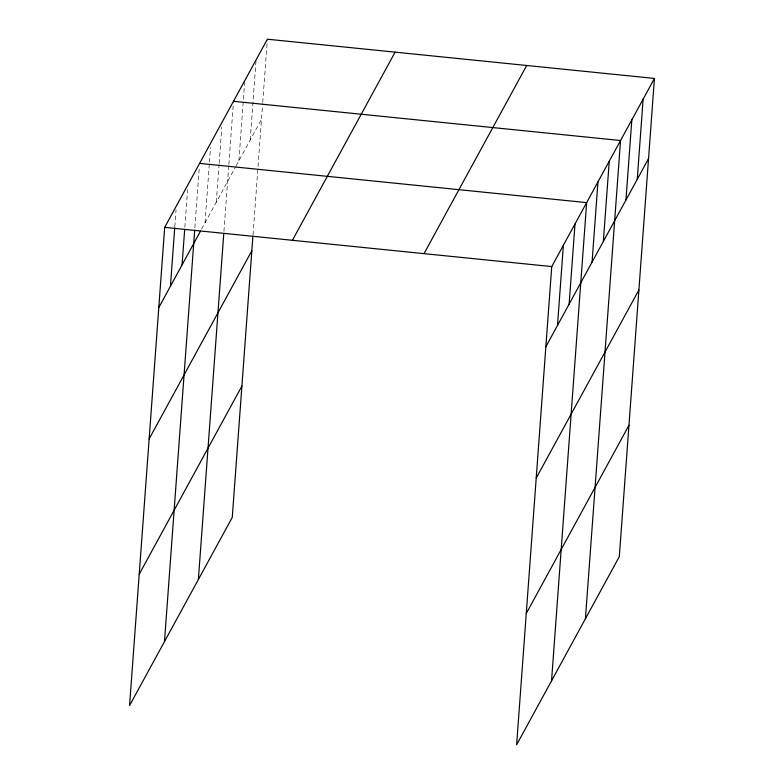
<?xml version="1.0" encoding="UTF-8"?>
<svg xmlns="http://www.w3.org/2000/svg" width="784" height="784" viewBox="0 0 784 784"><rect width="100%" height="100%" fill="white"/><g stroke="black" fill="none" stroke-linecap="round" stroke-linejoin="round"><path stroke-width="0.59" stroke-dasharray="3.92 2.94" d="M174.812 226.684L176.057 209.681M184.838 227.233L187.601 189.571M194.873 227.772L199.332 167.031M205.006 222.872L209.377 163.337M209.465 162.121L210.543 147.549M216.306 202.174L219.069 164.513M219.157 163.297L221.833 126.851M223.94 231.339L228.761 165.679M228.85 164.464L233.485 101.293M238.895 160.779L244.696 81.81M250.194 140.081L256.084 59.898M253.007 234.926L262.65 103.586M262.738 102.371L267.285 40.415M201.615 229.075L235.504 166.982M236.072 165.953L261.484 119.384"/><path stroke-width="1.18" d="M654.434 78.429L551.74 266.58L516.627 744.8L619.311 556.64L654.434 78.429L267.373 39.2L164.689 227.36L129.566 705.571L232.26 517.42L252.909 236.141M170.432 286.219L174.714 227.899M182.074 264.894L184.661 229.663M164.483 641.596L194.697 230.202M198.372 579.503L223.763 233.769M557.493 325.438L563.382 245.265M569.135 304.114L575.015 223.94M551.544 680.826L586.657 202.615L199.597 163.386M592.067 262.091L597.957 181.917M603.357 241.394L609.246 161.22M585.423 618.733L620.546 140.522L233.485 101.293M625.955 200.008L631.835 119.825M637.245 179.311L643.135 99.127M158.799 307.544L200.488 231.143M149.156 438.893L251.84 250.733M292.412 240.306L395.107 52.146M139.219 574.221L241.903 386.061M424.017 253.644L526.701 65.484M545.85 346.763L648.544 158.613M536.207 478.113L638.901 289.962M526.27 613.451L628.964 425.291M164.689 227.36L551.74 266.58"/></g></svg>
